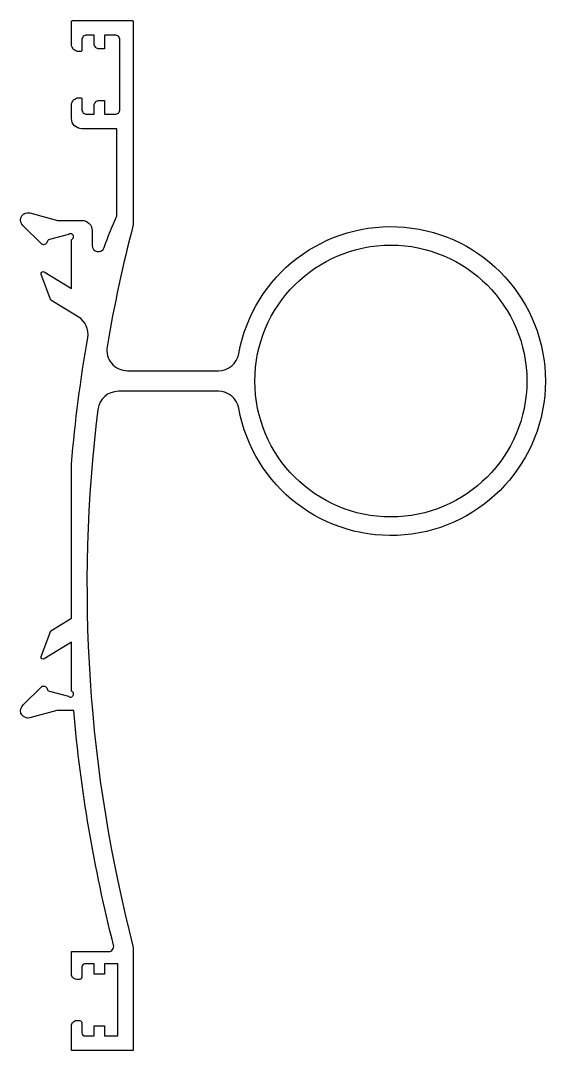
# Model space of a CAD drawing. Extents: x 741.2 to 792.1, y -621.5 to -521.5.
import ezdxf

# ---------------------------------------------------------------- set-up
doc = ezdxf.new("R2010")
doc.units = 0
doc.header["$LTSCALE"] = 15
doc.layers.get('0').update_dxf_attribs({"linetype": 'CONTINUOUS'})

msp = doc.modelspace()

# ---------------------------------------------------------------- linework, layer by layer
at = {"ltscale": 5}
msp.add_lwpolyline([(749.568, -553.188, 0.464239), (751.54, -555.522), (760.382, -555.522, 0.363159), (762.35, -553.875, -11.2444), (762.35, -559.169, 0.363159), (760.382, -557.522), (750.66, -557.522, 0.378483), (748.675, -559.276, 0.094913), (752.115, -611.522), (752.115, -621.522), (746.115, -621.522), (746.115, -619.122, -0.414214), (746.615, -618.622), (746.915, -618.622, -0.414214), (747.115, -618.822), (747.115, -619.822, 0.414214), (747.415, -620.122), (748.315, -620.122), (748.315, -619.122), (749.315, -619.122), (749.315, -620.122), (750.615, -620.122), (750.615, -613.122), (749.315, -613.122), (749.315, -614.122), (748.315, -614.122), (748.315, -613.122), (747.415, -613.122, 0.414214), (747.115, -613.422), (747.115, -614.422, -0.414214), (746.915, -614.622), (746.615, -614.622, -0.414214), (746.115, -614.122), (746.115, -611.922), (749.714, -611.922, 0.489495), (750.198, -611.299, -0.041042), (746.335, -588.522), (744.687, -588.522), (742.053, -589.227, -0.700084), (741.299, -588.15), (741.425, -587.97), (743.154, -586.259, -0.607471), (743.755, -586.417, 0.283637), (743.973, -586.644), (745.81, -587.136, 1.229391), (746.115, -586.634), (746.115, -581.89), (743.468, -583.505, -0.713664), (743.177, -583.264), (744.119, -580.765), (746.115, -579.547), (746.115, -564.55, -0.021839), (747.687, -552.325, 0.307775), (746.758, -550.277), (744.119, -548.666), (743.177, -546.167, -0.713664), (743.468, -545.926), (746.115, -547.541), (746.115, -542.797, 1.229391), (745.81, -542.295), (743.973, -542.787, 0.283637), (743.755, -543.014, -0.607471), (743.154, -543.172), (741.425, -541.461), (741.299, -541.281, -0.700084), (742.053, -540.204), (744.739, -540.922), (747.115, -540.922, -0.414214), (748.115, -541.922), (748.115, -543.359, 0.8395), (749.279, -543.564, -0.016793), (750.515, -540.485), (750.515, -532.022), (747.115, -532.022, -0.414214), (746.115, -531.022), (746.115, -529.722, -0.414214), (746.815, -529.022), (747.015, -529.022, -0.414214), (747.115, -529.122), (747.115, -530.122, 0.414214), (747.615, -530.622), (748.315, -530.622), (748.315, -529.772, -0.414214), (748.815, -529.272), (749.315, -529.272), (749.315, -530.622), (750.315, -530.622, 0.414214), (750.815, -530.122), (750.815, -523.422, 0.414214), (750.315, -522.922), (749.315, -522.922), (749.315, -524.272), (748.815, -524.272, -0.414214), (748.315, -523.772), (748.315, -522.922), (747.615, -522.922, 0.414214), (747.115, -523.422), (747.115, -524.422, -0.414214), (747.015, -524.522), (746.815, -524.522, -0.414214), (746.115, -523.822), (746.115, -521.622, -0.414214), (746.215, -521.522), (752.015, -521.522, -0.414214), (752.115, -521.622), (752.115, -541.318, 0.021821)], format="xyb", close=True, dxfattribs=at)
msp.add_circle((777.115, -556.522), 13.2, dxfattribs=at)

doc.saveas('drawing.dxf')
